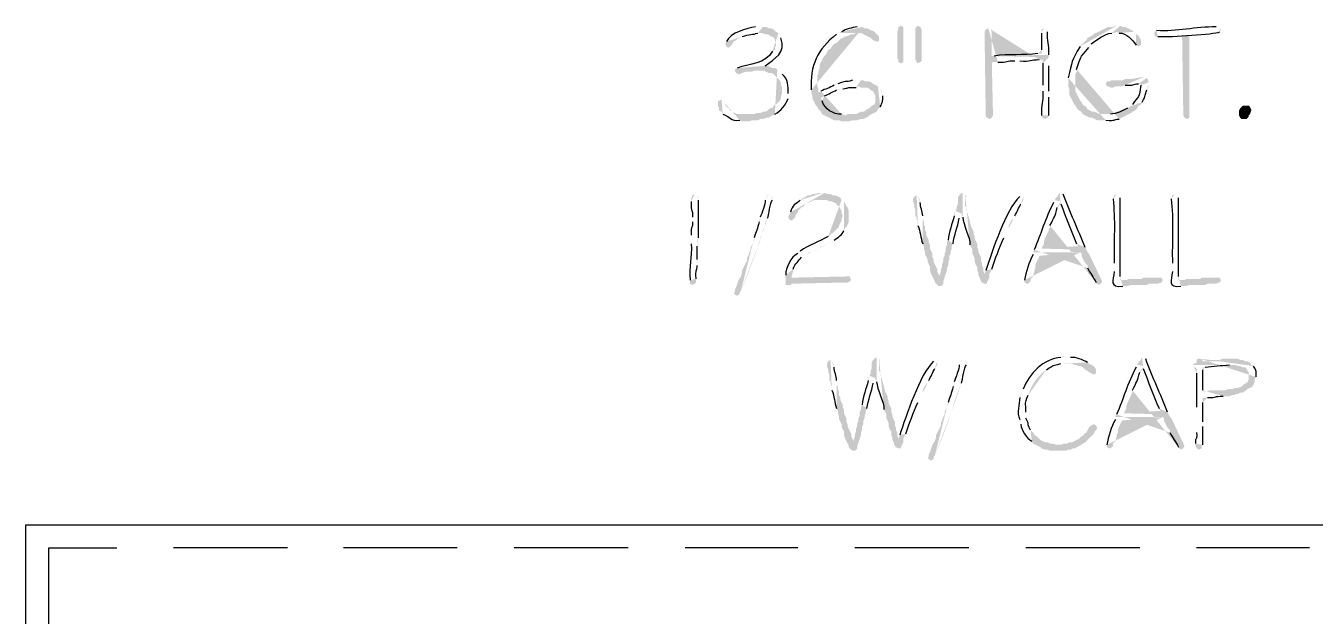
# Model space of a CAD drawing. Header units: inches. Extents: x -167 to 6071, y -6287 to -2731.
# Drawn here: x 883.4 to 940.2, y -5788.6 to -5762.6 of the extents above; entities that cross this region are included whole.
import ezdxf

# ---------------------------------------------------------------- set-up
doc = ezdxf.new("R2010")
doc.units = ezdxf.units.IN
doc.header["$LTSCALE"] = 96
doc.header["$MEASUREMENT"] = 0
doc.layers.add('PDF_Geometry', color=7, linetype='Continuous', true_color=0x4a4a4a)
doc.layers.add('PDF_Solid Fills', color=7, linetype='Continuous')

msp = doc.modelspace()

# ---------------------------------------------------------------- hatches: boundary and pattern name
at = {"layer": 'PDF_Solid Fills', "transparency": 33554559}
h = msp.add_hatch(color=256, dxfattribs=at)
h.paths.add_polyline_path([(915.69, -5762.655), (915.53, -5762.655)], flags=0)
h.paths.add_polyline_path([(914.25, -5763.295), (914.197, -5763.402), (914.25, -5763.509), (914.303, -5763.562), (914.357, -5763.562), (914.463, -5763.455), (914.517, -5763.402), (914.57, -5763.295), (914.677, -5763.242), (914.73, -5763.189), (914.837, -5763.135), (914.943, -5763.082)], flags=0)
h.paths.add_polyline_path([(915.637, -5762.922), (916.543, -5762.922), (916.437, -5762.869), (916.383, -5762.815), (916.33, -5762.762), (916.223, -5762.709), (916.117, -5762.709), (916.01, -5762.655), (915.85, -5762.655)], flags=0)
h = msp.add_hatch(color=256, dxfattribs=at)
h.paths.add_polyline_path([(920.063, -5762.655), (920.01, -5762.655)], flags=0)
h.paths.add_polyline_path([(919.317, -5762.869), (919.21, -5762.922), (920.17, -5762.922), (920.49, -5763.082), (920.597, -5763.135), (920.703, -5763.242), (920.757, -5763.242), (920.81, -5763.295), (920.97, -5763.295), (920.97, -5763.082), (920.917, -5763.029), (920.703, -5762.815), (920.65, -5762.815), (920.437, -5762.709), (920.33, -5762.709), (920.223, -5762.655)], flags=0)
for points in [[(921.93, -5762.602), (921.823, -5762.655), (921.823, -5762.709), (921.77, -5762.869), (921.77, -5764.042), (921.823, -5764.095), (921.823, -5764.202), (921.93, -5764.255), (922.037, -5764.202), (922.037, -5762.655)], [(922.677, -5762.602), (922.623, -5762.655), (922.57, -5762.709), (922.57, -5764.095), (922.623, -5764.202), (922.677, -5764.255), (922.783, -5764.202), (922.837, -5764.149), (922.837, -5762.762), (922.783, -5762.655)], [(934.623, -5763.029), (934.303, -5763.029), (934.357, -5766.549), (934.41, -5766.655), (934.517, -5766.709), (934.623, -5766.655), (934.623, -5766.549)], [(937.023, -5766.709), (936.917, -5766.709), (936.863, -5766.655), (936.81, -5766.549), (936.81, -5766.335), (936.863, -5766.229), (936.97, -5766.122), (937.237, -5766.122), (937.29, -5766.175), (937.343, -5766.282), (937.343, -5766.335), (937.29, -5766.495), (937.237, -5766.549), (937.237, -5766.602), (937.13, -5766.709)], [(919.583, -5773.642), (917.13, -5773.695), (916.863, -5773.695), (916.863, -5774.015), (917.077, -5774.015), (917.13, -5773.962), (919.53, -5773.909), (919.583, -5773.909), (919.69, -5773.855), (919.743, -5773.802), (919.69, -5773.695), (919.69, -5773.642)], [(933.237, -5773.695), (932.597, -5773.695), (932.543, -5773.749), (931.957, -5773.749), (931.85, -5773.802), (931.583, -5773.802), (933.45, -5773.802), (933.397, -5773.695), (933.343, -5773.695)], [(935.797, -5773.695), (935.157, -5773.695), (935.103, -5773.749), (934.517, -5773.749), (934.41, -5773.802), (934.143, -5773.802), (936.01, -5773.802), (935.957, -5773.695), (935.903, -5773.695)], [(930.197, -5777.482), (929.183, -5777.482), (929.45, -5777.482), (929.557, -5777.535), (929.663, -5777.535), (929.717, -5777.589), (929.823, -5777.589), (929.93, -5777.642), (930.037, -5777.749), (930.143, -5777.802), (930.197, -5777.855), (930.303, -5777.909), (930.41, -5777.962), (930.517, -5777.909), (930.517, -5777.749), (930.463, -5777.642), (930.41, -5777.589), (930.303, -5777.535)], [(936.437, -5777.269), (936.063, -5777.269), (935.957, -5777.322), (935.583, -5777.322), (935.477, -5777.375), (935.21, -5777.375), (937.183, -5777.375), (937.077, -5777.375), (936.97, -5777.322), (936.863, -5777.322), (936.757, -5777.269), (936.597, -5777.269)], [(930.41, -5780.149), (930.303, -5780.202), (930.197, -5780.309), (930.143, -5780.415), (930.09, -5780.522), (929.983, -5780.575), (929.983, -5780.629), (929.877, -5780.682), (929.77, -5780.789), (929.45, -5780.949), (929.343, -5780.949), (929.237, -5781.002), (929.13, -5781.002), (928.97, -5781.055), (927.85, -5781.055), (927.957, -5781.109), (928.063, -5781.162), (928.117, -5781.215), (928.277, -5781.269), (928.383, -5781.269), (928.49, -5781.322), (929.183, -5781.322), (929.29, -5781.269), (929.397, -5781.269), (929.503, -5781.215), (929.61, -5781.215), (929.663, -5781.162), (929.877, -5781.055), (929.93, -5781.002), (930.037, -5780.949), (930.25, -5780.735), (930.303, -5780.682), (930.41, -5780.575), (930.463, -5780.469), (930.517, -5780.415), (930.57, -5780.309), (930.517, -5780.202)]]:
    msp.add_hatch(color=256, dxfattribs=at).paths.add_polyline_path(points)
h = msp.add_hatch(color=256, dxfattribs=at)
h.paths.add_polyline_path([(925.77, -5762.709), (925.663, -5762.762), (925.61, -5762.869), (925.663, -5766.549), (925.717, -5766.655), (925.823, -5766.709), (925.93, -5766.655), (925.983, -5766.549), (925.93, -5764.202), (926.197, -5764.202)], flags=0)
h.paths.add_polyline_path([(926.943, -5764.149), (927.157, -5764.149)], flags=0)
h.paths.add_polyline_path([(928.01, -5764.095), (928.17, -5764.095), (928.437, -5763.989), (925.93, -5763.935), (925.93, -5762.869), (925.877, -5762.762)], flags=0)
h = msp.add_hatch(color=256, dxfattribs=at)
h.paths.add_polyline_path([(928.223, -5762.709), (928.117, -5762.762), (928.117, -5762.922)], flags=0)
h.paths.add_polyline_path([(928.117, -5763.669), (928.117, -5763.829), (927.957, -5763.829)], flags=0)
h.paths.add_polyline_path([(926.037, -5763.935), (925.93, -5763.935), (928.437, -5763.989), (928.437, -5763.882)], flags=0)
h.paths.add_polyline_path([(928.383, -5762.869), (928.33, -5762.762)], flags=0)
h = msp.add_hatch(color=256, dxfattribs=at)
h.paths.add_polyline_path([(931.423, -5762.602), (931.37, -5762.602), (931.263, -5762.655), (931.05, -5762.655), (930.623, -5762.869), (930.517, -5762.922), (930.463, -5762.922), (930.357, -5763.029), (930.25, -5763.082), (930.143, -5763.135), (930.09, -5763.242), (929.93, -5763.402), (929.823, -5763.509)], flags=0)
h.paths.add_polyline_path([(929.29, -5764.895), (929.29, -5765.269), (929.343, -5765.375), (929.343, -5765.642), (929.397, -5765.749), (929.45, -5765.855), (929.503, -5765.962), (929.557, -5766.069), (929.61, -5766.122), (929.663, -5766.229), (929.77, -5766.335), (929.877, -5766.389), (929.93, -5766.495), (930.25, -5766.655), (930.357, -5766.655), (930.57, -5766.762), (930.943, -5766.762)], flags=0)
h.paths.add_polyline_path([(931.53, -5766.709), (931.637, -5766.655), (931.743, -5766.602), (931.85, -5766.549), (931.957, -5766.495), (930.677, -5766.495), (930.463, -5766.389), (930.357, -5766.389), (930.143, -5766.282), (930.09, -5766.175), (929.983, -5766.122), (929.93, -5766.069), (929.877, -5765.962), (929.823, -5765.909), (929.77, -5765.802), (929.717, -5765.695), (929.663, -5765.589), (929.61, -5765.482), (929.61, -5764.735), (929.663, -5764.629), (929.663, -5764.522)], flags=0)
h.paths.add_polyline_path([(930.197, -5763.562), (930.25, -5763.509), (930.303, -5763.402)], flags=0)
h.paths.add_polyline_path([(931.21, -5762.922), (931.317, -5762.922), (931.423, -5762.869), (932.17, -5762.869), (932.117, -5762.815), (931.797, -5762.655), (931.69, -5762.655), (931.583, -5762.602)], flags=0)
h = msp.add_hatch(color=256, dxfattribs=at)
h.paths.add_polyline_path([(935.85, -5762.655), (935.797, -5762.655)], flags=0)
h.paths.add_polyline_path([(933.183, -5762.815), (933.077, -5762.869), (933.077, -5762.975), (933.13, -5763.082), (933.237, -5763.082)], flags=0)
h.paths.add_polyline_path([(935.957, -5762.869), (936.01, -5762.762), (935.957, -5762.709)], flags=0)
h = msp.add_hatch(color=256, dxfattribs=at)
h.paths.add_polyline_path([(916.543, -5762.922), (915.743, -5762.922), (915.797, -5762.922), (915.957, -5762.975), (916.063, -5762.975), (916.17, -5763.029), (916.223, -5763.082), (916.277, -5763.082), (916.383, -5763.189), (916.383, -5763.295), (916.437, -5763.402), (916.437, -5763.455), (916.383, -5763.562), (916.383, -5763.669), (916.277, -5763.722)], flags=0)
h.paths.add_polyline_path([(914.73, -5764.469), (914.623, -5764.522), (914.623, -5764.575), (914.677, -5764.682), (914.783, -5764.735), (914.837, -5764.735), (914.943, -5764.682), (915.103, -5764.629), (915.37, -5764.629), (915.477, -5764.575), (915.69, -5764.575), (916.49, -5764.522), (916.383, -5764.469), (916.277, -5764.469), (916.17, -5764.415), (916.063, -5764.362), (915.903, -5764.362), (915.957, -5764.362)], flags=0)
h.paths.add_polyline_path([(916.65, -5763.135), (916.597, -5763.029)], flags=0)
h = msp.add_hatch(color=256, dxfattribs=at)
h.paths.add_polyline_path([(919.21, -5762.922), (919.103, -5762.975)], flags=0)
h.paths.add_polyline_path([(917.983, -5765.429), (917.983, -5765.535), (918.303, -5765.535), (918.303, -5765.375), (918.25, -5765.269), (918.25, -5764.789), (918.303, -5764.682), (918.303, -5764.575), (918.357, -5764.469), (918.357, -5764.309), (918.41, -5764.202), (918.517, -5763.989), (918.623, -5763.882), (918.677, -5763.775), (918.73, -5763.669), (918.837, -5763.615), (918.89, -5763.509), (918.997, -5763.402), (919.103, -5763.349), (919.263, -5763.189), (919.37, -5763.135), (919.477, -5763.082), (919.637, -5763.029), (919.743, -5762.975), (919.85, -5762.975), (919.957, -5762.922), (920.063, -5762.922)], flags=0)
h = msp.add_hatch(color=256, dxfattribs=at)
h.paths.add_polyline_path([(932.17, -5762.869), (931.423, -5762.869), (931.53, -5762.922)], flags=0)
h.paths.add_polyline_path([(932.277, -5763.455), (932.383, -5763.509), (932.49, -5763.455), (932.49, -5763.242), (932.437, -5763.135), (932.383, -5763.029), (932.277, -5762.975)], flags=0)
h = msp.add_hatch(color=256, dxfattribs=at)
h.paths.add_polyline_path([(928.437, -5763.989), (928.17, -5764.095), (928.17, -5764.255)], flags=0)
h.paths.add_polyline_path([(928.17, -5765.215), (928.17, -5765.482)], flags=0)
h.paths.add_polyline_path([(928.117, -5766.549), (928.17, -5766.655), (928.277, -5766.709), (928.383, -5766.655), (928.437, -5766.549)], flags=0)
h.paths.add_polyline_path([(928.437, -5765.749), (928.437, -5765.482)], flags=0)
h.paths.add_polyline_path([(928.437, -5764.362), (928.437, -5764.095)], flags=0)
h = msp.add_hatch(color=256, dxfattribs=at)
h.paths.add_polyline_path([(916.49, -5764.522), (915.69, -5764.575), (915.903, -5764.575), (916.01, -5764.629), (916.117, -5764.682), (916.223, -5764.682), (916.33, -5764.735), (916.437, -5764.842), (916.49, -5764.895), (916.597, -5765.002), (916.65, -5765.109), (916.65, -5765.215), (916.703, -5765.322), (916.703, -5765.589), (916.65, -5765.695), (916.65, -5765.802), (916.597, -5765.909), (916.543, -5765.962), (916.437, -5766.069), (916.33, -5766.122), (916.277, -5766.229), (916.223, -5766.229), (916.117, -5766.282), (916.063, -5766.335), (915.957, -5766.389), (915.85, -5766.389), (915.743, -5766.442), (915.583, -5766.442), (915.477, -5766.495), (915.103, -5766.495), (916.277, -5766.549), (916.383, -5766.495)], flags=0)
h.paths.add_polyline_path([(916.97, -5765.802), (916.97, -5765.589)], flags=0)
h.paths.add_polyline_path([(916.703, -5764.735), (916.65, -5764.682), (916.597, -5764.629)], flags=0)
h = msp.add_hatch(color=256, dxfattribs=at)
h.paths.add_polyline_path([(920.01, -5765.002), (919.797, -5765.002)], flags=0)
h.paths.add_polyline_path([(919.157, -5765.162), (919.103, -5765.162), (918.997, -5765.215)], flags=0)
h.paths.add_polyline_path([(918.41, -5765.482), (918.303, -5765.535), (917.983, -5765.535), (918.037, -5765.695), (918.037, -5765.802), (918.09, -5765.909), (918.143, -5766.015), (918.197, -5766.122), (918.25, -5766.175), (918.303, -5766.282), (918.41, -5766.389), (918.463, -5766.495), (918.57, -5766.549), (919.477, -5766.549), (919.317, -5766.495)], flags=0)
h.paths.add_polyline_path([(918.463, -5765.909), (918.41, -5765.802), (918.463, -5765.749), (918.57, -5765.695)], flags=0)
h.paths.add_polyline_path([(919.103, -5765.429), (919.21, -5765.429), (919.37, -5765.375)], flags=0)
h.paths.add_polyline_path([(919.957, -5765.322), (920.063, -5765.269), (920.917, -5765.269), (920.703, -5765.162), (920.65, -5765.109), (920.543, -5765.055), (920.383, -5765.055), (920.277, -5765.002), (920.17, -5765.002)], flags=0)
h = msp.add_hatch(color=256, dxfattribs=at)
h.paths.add_polyline_path([(932.65, -5764.842), (932.063, -5764.949), (931.797, -5764.949), (931.69, -5765.002), (931.21, -5765.002), (931.103, -5765.055), (930.997, -5765.055), (930.943, -5765.162), (930.997, -5765.269), (931.05, -5765.269), (931.157, -5765.322), (931.263, -5765.322), (931.37, -5765.269), (931.69, -5765.269), (931.797, -5765.215)], flags=0)
h.paths.add_polyline_path([(932.383, -5765.162), (932.49, -5765.162), (932.81, -5765.109), (932.81, -5765.002), (932.757, -5764.895)], flags=0)
h = msp.add_hatch(color=256, dxfattribs=at)
h.paths.add_polyline_path([(920.917, -5765.269), (920.063, -5765.269), (920.17, -5765.322), (920.437, -5765.322), (920.543, -5765.375), (920.597, -5765.429), (920.703, -5765.482), (920.757, -5765.589), (920.81, -5765.695), (920.81, -5765.962), (920.757, -5766.069), (920.65, -5766.122), (920.543, -5766.229), (920.437, -5766.282), (920.383, -5766.335), (920.277, -5766.389), (920.17, -5766.389), (919.957, -5766.495), (919.583, -5766.495), (919.477, -5766.549), (918.57, -5766.549), (918.997, -5766.762), (919.21, -5766.762), (919.317, -5766.815), (919.637, -5766.815), (919.797, -5766.762), (920.01, -5766.762), (920.17, -5766.709), (920.277, -5766.709), (920.49, -5766.602), (920.543, -5766.549), (920.863, -5766.389), (920.917, -5766.282), (921.023, -5766.175)], flags=0)
h.paths.add_polyline_path([(921.13, -5765.695), (921.077, -5765.589), (921.077, -5765.482), (921.023, -5765.375)], flags=0)
h = msp.add_hatch(color=256, dxfattribs=at)
h.paths.add_polyline_path([(932.81, -5765.109), (932.49, -5765.162), (932.49, -5765.215)], flags=0)
h.paths.add_polyline_path([(932.117, -5766.069), (932.01, -5766.122), (932.01, -5766.175), (931.903, -5766.229)], flags=0)
h.paths.add_polyline_path([(931.157, -5766.495), (930.997, -5766.495), (931.957, -5766.495), (932.063, -5766.442), (932.117, -5766.389), (932.223, -5766.335), (932.33, -5766.229), (932.383, -5766.122), (932.49, -5766.069), (932.543, -5765.962)], flags=0)
h.paths.add_polyline_path([(932.757, -5765.429), (932.81, -5765.322), (932.81, -5765.215)], flags=0)
h = msp.add_hatch(color=256, dxfattribs=at)
h.paths.add_polyline_path([(914.037, -5765.855), (913.93, -5765.909), (913.877, -5765.909), (913.877, -5766.122), (913.93, -5766.229), (913.93, -5766.335), (914.037, -5766.389), (914.09, -5766.495)], flags=0)
h.paths.add_polyline_path([(914.837, -5766.762), (914.943, -5766.815), (915.263, -5766.815), (915.37, -5766.762), (915.637, -5766.762), (915.743, -5766.709), (915.85, -5766.709), (916.01, -5766.655), (916.117, -5766.655), (916.17, -5766.602), (916.277, -5766.549), (915.103, -5766.495), (914.73, -5766.495), (914.623, -5766.442), (914.517, -5766.389), (914.41, -5766.335), (914.357, -5766.229), (914.25, -5766.175), (914.197, -5766.069), (914.197, -5766.015), (914.09, -5765.909)], flags=0)
h = msp.add_hatch(color=256, dxfattribs=at)
h.paths.add_polyline_path([(912.863, -5770.015), (912.757, -5770.069), (912.703, -5770.229), (912.703, -5770.335)], flags=0)
h.paths.add_polyline_path([(912.757, -5771.029), (912.757, -5771.242)], flags=0)
h.paths.add_polyline_path([(912.703, -5771.829), (912.703, -5772.202)], flags=0)
h.paths.add_polyline_path([(912.65, -5773.802), (912.65, -5773.962), (912.757, -5774.015), (912.863, -5773.962), (912.917, -5773.909), (912.917, -5773.749)], flags=0)
h.paths.add_polyline_path([(912.97, -5773.162), (912.97, -5772.895)], flags=0)
h.paths.add_polyline_path([(912.97, -5772.309), (912.97, -5772.042), (913.023, -5771.935)], flags=0)
h.paths.add_polyline_path([(913.023, -5770.282), (913.023, -5770.175), (912.97, -5770.069)], flags=0)
h = msp.add_hatch(color=256, dxfattribs=at)
h.paths.add_polyline_path([(916.117, -5770.015), (916.063, -5770.069), (916.01, -5770.175), (915.957, -5770.282)], flags=0)
h.paths.add_polyline_path([(915.743, -5771.029), (915.743, -5771.135), (915.69, -5771.242)], flags=0)
h.paths.add_polyline_path([(915.477, -5771.935), (915.477, -5772.042), (915.423, -5772.149), (915.37, -5772.255), (915.317, -5772.362), (915.317, -5772.469), (915.263, -5772.575), (915.21, -5772.735), (915.157, -5772.842), (915.157, -5772.949), (915.103, -5773.055), (915.05, -5773.162), (914.997, -5773.269), (914.943, -5773.375), (914.943, -5773.482), (914.89, -5773.642), (914.783, -5773.802), (914.73, -5773.962), (914.677, -5774.122), (914.623, -5774.229), (914.623, -5774.335), (914.57, -5774.335), (914.623, -5774.442), (914.73, -5774.495), (914.783, -5774.442), (914.837, -5774.442), (914.837, -5774.335), (914.89, -5774.282)], flags=0)
h.paths.add_polyline_path([(914.89, -5774.282, 0.021662), (915.637, -5772.309)], flags=0)
h.paths.add_polyline_path([(915.637, -5772.309), (915.69, -5772.202), (915.743, -5772.042), (915.743, -5771.935), (915.85, -5771.722), (915.85, -5771.615), (915.957, -5771.402), (915.957, -5771.295), (916.01, -5771.189), (916.063, -5771.082)], flags=0)
h.paths.add_polyline_path([(916.277, -5770.282), (916.277, -5770.175), (916.223, -5770.069)], flags=0)
h = msp.add_hatch(color=256, dxfattribs=at)
h.paths.add_polyline_path([(918.463, -5769.962), (918.303, -5769.962), (918.143, -5770.015), (918.037, -5770.015), (917.93, -5770.069), (917.823, -5770.069), (917.77, -5770.122), (917.557, -5770.229), (917.503, -5770.282)], flags=0)
h.paths.add_polyline_path([(917.077, -5770.815), (916.97, -5771.029), (917.023, -5771.135), (917.13, -5771.189), (917.183, -5771.135), (917.29, -5771.029), (917.29, -5770.975), (917.343, -5770.869), (917.397, -5770.815), (917.397, -5770.762), (917.45, -5770.709), (917.557, -5770.602), (917.663, -5770.549), (917.717, -5770.442), (917.823, -5770.389), (917.877, -5770.389), (918.09, -5770.282), (919.317, -5770.282), (919.263, -5770.175), (919.05, -5770.069), (918.943, -5770.069), (918.837, -5770.015), (918.73, -5770.015), (918.57, -5769.962)], flags=0)
h = msp.add_hatch(color=256, dxfattribs=at)
h.paths.add_polyline_path([(922.623, -5770.069), (922.517, -5770.122), (922.463, -5770.229), (922.463, -5770.335), (922.517, -5770.495), (922.517, -5770.602), (922.57, -5770.709), (922.57, -5770.975), (922.623, -5771.029), (922.623, -5771.135), (922.677, -5771.242), (922.677, -5771.402)], flags=0)
h.paths.add_polyline_path([(922.89, -5772.202), (922.943, -5772.309), (922.943, -5772.415), (922.997, -5772.575), (922.997, -5772.682), (923.05, -5772.789), (923.103, -5772.895), (923.103, -5773.002), (923.157, -5773.109), (923.21, -5773.215), (923.21, -5773.375), (923.263, -5773.535), (923.317, -5773.642), (923.37, -5773.749), (923.423, -5773.855), (923.423, -5773.909), (923.477, -5773.962), (923.583, -5774.069), (923.69, -5774.069), (923.743, -5774.015), (923.797, -5773.962), (923.797, -5773.855), (923.85, -5773.695), (923.637, -5773.695), (923.637, -5773.642), (923.583, -5773.535), (923.53, -5773.429), (923.53, -5773.322), (923.477, -5773.215), (923.423, -5773.109), (923.37, -5773.002), (923.37, -5772.895), (923.317, -5772.789), (923.317, -5772.629), (923.263, -5772.522), (923.21, -5772.415), (923.21, -5772.255), (923.157, -5772.149), (923.157, -5772.042), (923.103, -5771.935), (923.05, -5771.829), (923.05, -5771.722), (922.997, -5771.615), (922.997, -5771.455), (922.943, -5771.349), (922.943, -5771.242), (922.89, -5771.135), (922.89, -5770.975)], flags=0)
h.paths.add_polyline_path([(922.783, -5770.389), (922.783, -5770.335), (922.73, -5770.175), (922.677, -5770.122)], flags=0)
h = msp.add_hatch(color=256, dxfattribs=at)
h.paths.add_polyline_path([(924.65, -5769.962), (924.597, -5769.962), (924.49, -5770.069), (924.437, -5770.175), (924.437, -5770.442), (924.383, -5770.549), (924.383, -5770.655), (924.33, -5770.762), (924.597, -5770.869), (924.597, -5770.922), (924.65, -5771.029)], flags=0)
h.paths.add_polyline_path([(924.97, -5772.255), (925.023, -5772.362), (925.077, -5772.469), (925.077, -5772.629), (925.13, -5772.735), (925.183, -5772.895), (925.183, -5773.002), (925.237, -5773.162), (925.29, -5773.215), (925.29, -5773.375), (925.343, -5773.482), (925.343, -5773.589), (925.397, -5773.695), (925.45, -5773.855), (925.503, -5773.909), (925.61, -5773.962), (925.717, -5773.962), (925.717, -5773.909), (925.77, -5773.802), (925.823, -5773.695), (925.823, -5773.535), (925.61, -5773.535), (925.557, -5773.375), (925.557, -5773.269), (925.503, -5773.162), (925.503, -5773.055), (925.45, -5772.949), (925.45, -5772.789), (925.397, -5772.682), (925.343, -5772.575), (925.343, -5772.469), (925.29, -5772.362), (925.29, -5772.202), (925.183, -5771.989), (925.183, -5771.882), (925.13, -5771.775), (925.13, -5771.669), (925.077, -5771.562), (925.023, -5771.455), (924.97, -5771.242), (924.917, -5771.029), (924.863, -5770.869), (924.81, -5770.762), (924.81, -5770.602), (924.757, -5770.549), (924.757, -5770.229), (924.81, -5770.122), (924.757, -5770.015)], flags=0)
h = msp.add_hatch(color=256, dxfattribs=at)
h.paths.add_polyline_path([(927.21, -5770.122), (927.157, -5770.122)], flags=0)
h.paths.add_polyline_path([(925.663, -5773.375), (925.61, -5773.535), (925.823, -5773.535), (925.877, -5773.429), (925.93, -5773.322)], flags=0)
h.paths.add_polyline_path([(926.463, -5771.935), (926.517, -5771.829), (926.623, -5771.615), (926.677, -5771.509), (926.677, -5771.402), (926.73, -5771.295), (926.783, -5771.189), (926.89, -5771.082), (926.943, -5770.975)], flags=0)
h.paths.add_polyline_path([(927.21, -5770.442), (927.317, -5770.282), (927.317, -5770.122)], flags=0)
h = msp.add_hatch(color=256, dxfattribs=at)
h.paths.add_polyline_path([(928.917, -5769.962), (928.863, -5770.015), (928.863, -5770.069), (928.81, -5770.122), (928.757, -5770.175), (928.703, -5770.282), (928.97, -5770.335), (928.97, -5770.442)], flags=0)
h.paths.add_polyline_path([(929.663, -5772.202), (929.717, -5772.309), (928.117, -5772.415), (930.09, -5772.469), (930.037, -5772.362)], flags=0)
h.paths.add_polyline_path([(929.077, -5770.015), (929.023, -5769.962)], flags=0)
h = msp.add_hatch(color=256, dxfattribs=at)
h.paths.add_polyline_path([(931.423, -5770.015), (931.317, -5770.069), (931.263, -5770.229)], flags=0)
h.paths.add_polyline_path([(931.317, -5773.055), (931.317, -5773.429)], flags=0)
h.paths.add_polyline_path([(931.69, -5774.069), (931.903, -5774.069), (932.063, -5774.015), (932.757, -5774.015), (932.863, -5773.962), (933.237, -5773.962), (933.343, -5773.909), (933.397, -5773.909), (933.45, -5773.802), (931.583, -5773.802), (931.583, -5773.642)], flags=0)
h.paths.add_polyline_path([(931.583, -5770.175), (931.53, -5770.069)], flags=0)
h = msp.add_hatch(color=256, dxfattribs=at)
h.paths.add_polyline_path([(933.983, -5770.015), (933.877, -5770.069), (933.823, -5770.229)], flags=0)
h.paths.add_polyline_path([(933.877, -5773.055), (933.877, -5773.429)], flags=0)
h.paths.add_polyline_path([(934.25, -5774.069), (934.463, -5774.069), (934.623, -5774.015), (935.317, -5774.015), (935.423, -5773.962), (935.797, -5773.962), (935.903, -5773.909), (935.957, -5773.909), (936.01, -5773.802), (934.143, -5773.802), (934.143, -5773.642)], flags=0)
h.paths.add_polyline_path([(934.143, -5770.175), (934.09, -5770.069)], flags=0)
h = msp.add_hatch(color=256, dxfattribs=at)
h.paths.add_polyline_path([(919.317, -5770.282), (918.463, -5770.282), (918.677, -5770.282), (918.783, -5770.335), (918.89, -5770.335), (919.103, -5770.442), (919.103, -5770.495), (919.21, -5770.549), (919.263, -5770.655), (919.317, -5770.762), (919.317, -5770.869), (919.37, -5770.975), (919.317, -5771.082), (919.317, -5771.189), (919.263, -5771.295), (919.21, -5771.402), (919.21, -5771.455), (919.103, -5771.562), (919.05, -5771.615), (918.943, -5771.722), (918.837, -5771.775), (918.837, -5771.829), (918.73, -5771.882)], flags=0)
h.paths.add_polyline_path([(917.503, -5772.522), (917.45, -5772.522), (917.397, -5772.629)], flags=0)
h.paths.add_polyline_path([(916.863, -5773.589), (916.863, -5773.695), (917.13, -5773.695), (917.13, -5773.589), (917.183, -5773.429), (917.183, -5773.322)], flags=0)
h.paths.add_polyline_path([(917.557, -5772.789), (917.77, -5772.682), (917.877, -5772.575), (917.983, -5772.575), (918.09, -5772.522), (918.197, -5772.469), (918.25, -5772.415), (918.41, -5772.362), (918.517, -5772.309), (918.677, -5772.202), (918.997, -5772.042)], flags=0)
h.paths.add_polyline_path([(919.423, -5771.615), (919.477, -5771.509), (919.53, -5771.455), (919.583, -5771.349), (919.637, -5771.242), (919.637, -5770.762), (919.583, -5770.602), (919.53, -5770.549), (919.477, -5770.442), (919.423, -5770.335)], flags=0)
h = msp.add_hatch(color=256, dxfattribs=at)
h.paths.add_polyline_path([(928.703, -5770.282), (928.65, -5770.389)], flags=0)
h.paths.add_polyline_path([(927.797, -5772.469), (927.743, -5772.575), (929.823, -5772.575), (929.877, -5772.629), (929.877, -5772.735), (929.93, -5772.842), (929.983, -5772.949), (930.037, -5773.055), (930.143, -5773.162), (930.143, -5773.269)], flags=0)
h.paths.add_polyline_path([(930.517, -5773.909), (930.57, -5773.962), (930.623, -5774.015), (930.73, -5773.962), (930.783, -5773.855), (930.303, -5772.842), (930.25, -5772.735), (930.197, -5772.629), (930.143, -5772.575), (930.09, -5772.469), (928.117, -5772.415), (928.17, -5772.309), (928.223, -5772.202), (928.223, -5772.095), (928.277, -5771.935), (928.33, -5771.829), (928.383, -5771.722), (928.437, -5771.615), (928.437, -5771.562), (928.49, -5771.509), (928.49, -5771.402)], flags=0)
h.paths.add_polyline_path([(928.81, -5770.602), (928.917, -5770.495), (928.97, -5770.335)], flags=0)
h = msp.add_hatch(color=256, dxfattribs=at)
h.paths.add_polyline_path([(924.33, -5770.762), (924.277, -5770.869), (924.277, -5770.975)], flags=0)
h.paths.add_polyline_path([(924.01, -5772.042), (923.957, -5772.149), (923.957, -5772.255), (923.903, -5772.362), (923.903, -5772.522), (923.85, -5772.629), (923.85, -5772.735), (923.797, -5772.842), (923.797, -5772.949), (923.743, -5773.109), (923.743, -5773.215), (923.69, -5773.322), (923.69, -5773.429), (923.637, -5773.589), (923.637, -5773.695), (923.85, -5773.695), (923.957, -5773.375), (923.957, -5773.269), (924.01, -5773.162), (924.01, -5773.002), (924.063, -5772.895), (924.063, -5772.735), (924.117, -5772.629), (924.117, -5772.522), (924.17, -5772.415), (924.17, -5772.309), (924.223, -5772.202)], flags=0)
h.paths.add_polyline_path([(924.49, -5771.082), (924.543, -5770.975), (924.597, -5770.869)], flags=0)
h = msp.add_hatch(color=256, dxfattribs=at)
h.paths.add_polyline_path([(927.743, -5772.575), (927.743, -5772.682)], flags=0)
h.paths.add_polyline_path([(927.37, -5773.802), (927.37, -5773.909), (927.477, -5773.962), (927.53, -5773.962), (927.583, -5773.909), (927.637, -5773.855), (927.637, -5773.749), (927.743, -5773.642), (927.797, -5773.429), (927.797, -5773.375), (927.85, -5773.269), (927.85, -5773.109), (927.957, -5772.895), (928.01, -5772.789), (928.01, -5772.735), (929.823, -5772.575)], flags=0)
h = msp.add_hatch(color=256, dxfattribs=at)
h.paths.add_polyline_path([(918.837, -5777.322), (918.73, -5777.375), (918.677, -5777.482), (918.677, -5777.589), (918.73, -5777.749), (918.73, -5777.855), (918.783, -5777.962), (918.783, -5778.229), (918.837, -5778.282), (918.837, -5778.389), (918.89, -5778.495), (918.89, -5778.655)], flags=0)
h.paths.add_polyline_path([(919.103, -5779.455), (919.157, -5779.562), (919.157, -5779.669), (919.21, -5779.829), (919.21, -5779.935), (919.263, -5780.042), (919.317, -5780.149), (919.317, -5780.255), (919.37, -5780.362), (919.423, -5780.469), (919.423, -5780.629), (919.477, -5780.789), (919.53, -5780.895), (919.583, -5781.002), (919.637, -5781.109), (919.637, -5781.162), (919.69, -5781.215), (919.797, -5781.322), (919.903, -5781.322), (919.957, -5781.269), (920.01, -5781.215), (920.01, -5781.109), (920.063, -5780.949), (919.85, -5780.949), (919.85, -5780.895), (919.743, -5780.682), (919.743, -5780.575), (919.69, -5780.469), (919.637, -5780.362), (919.583, -5780.255), (919.583, -5780.149), (919.53, -5780.042), (919.53, -5779.882), (919.477, -5779.775), (919.423, -5779.669), (919.423, -5779.509), (919.37, -5779.402), (919.37, -5779.295), (919.317, -5779.189), (919.263, -5779.082), (919.263, -5778.975), (919.21, -5778.869), (919.21, -5778.709), (919.157, -5778.602), (919.157, -5778.495), (919.103, -5778.389), (919.103, -5778.229)], flags=0)
h.paths.add_polyline_path([(918.997, -5777.642), (918.997, -5777.589), (918.943, -5777.429), (918.89, -5777.375)], flags=0)
h = msp.add_hatch(color=256, dxfattribs=at)
h.paths.add_polyline_path([(920.863, -5777.215), (920.81, -5777.215), (920.703, -5777.322), (920.65, -5777.429), (920.65, -5777.695), (920.597, -5777.802), (920.597, -5777.909), (920.543, -5778.015), (920.81, -5778.122), (920.81, -5778.175), (920.863, -5778.282)], flags=0)
h.paths.add_polyline_path([(921.183, -5779.509), (921.29, -5779.722), (921.29, -5779.882), (921.343, -5779.989), (921.397, -5780.149), (921.397, -5780.255), (921.45, -5780.415), (921.503, -5780.469), (921.503, -5780.629), (921.557, -5780.735), (921.557, -5780.842), (921.61, -5780.949), (921.663, -5781.109), (921.717, -5781.162), (921.823, -5781.215), (921.93, -5781.215), (921.93, -5781.162), (921.983, -5781.055), (922.037, -5780.949), (922.037, -5780.789), (921.823, -5780.789), (921.77, -5780.629), (921.77, -5780.522), (921.717, -5780.415), (921.717, -5780.309), (921.663, -5780.202), (921.663, -5780.042), (921.61, -5779.935), (921.557, -5779.829), (921.557, -5779.722), (921.503, -5779.615), (921.503, -5779.455), (921.45, -5779.349), (921.397, -5779.242), (921.397, -5779.135), (921.343, -5779.029), (921.343, -5778.922), (921.29, -5778.815), (921.237, -5778.709), (921.183, -5778.495), (921.13, -5778.282), (921.077, -5778.122), (921.023, -5778.015), (921.023, -5777.855), (920.97, -5777.802), (920.97, -5777.482), (921.023, -5777.375), (920.97, -5777.269)], flags=0)
h = msp.add_hatch(color=256, dxfattribs=at)
h.paths.add_polyline_path([(923.423, -5777.375), (923.37, -5777.375)], flags=0)
h.paths.add_polyline_path([(921.877, -5780.629), (921.823, -5780.789), (922.037, -5780.789), (922.09, -5780.682), (922.143, -5780.575)], flags=0)
h.paths.add_polyline_path([(922.677, -5779.189), (922.73, -5779.082), (922.783, -5778.975), (922.837, -5778.869), (922.89, -5778.762), (922.89, -5778.655), (922.943, -5778.549), (922.997, -5778.442), (923.103, -5778.335), (923.157, -5778.229)], flags=0)
h.paths.add_polyline_path([(923.423, -5777.695), (923.53, -5777.535), (923.53, -5777.375)], flags=0)
h = msp.add_hatch(color=256, dxfattribs=at)
h.paths.add_polyline_path([(924.65, -5777.269), (924.597, -5777.322), (924.543, -5777.429), (924.49, -5777.535)], flags=0)
h.paths.add_polyline_path([(924.277, -5778.282), (924.277, -5778.389), (924.223, -5778.495)], flags=0)
h.paths.add_polyline_path([(924.01, -5779.189), (924.01, -5779.295), (923.957, -5779.402), (923.85, -5779.615), (923.85, -5779.722), (923.797, -5779.829), (923.743, -5779.989), (923.69, -5780.095), (923.69, -5780.202), (923.637, -5780.309), (923.583, -5780.415), (923.53, -5780.522), (923.477, -5780.629), (923.477, -5780.735), (923.423, -5780.895), (923.317, -5781.055), (923.263, -5781.215), (923.21, -5781.375), (923.157, -5781.482), (923.157, -5781.589), (923.103, -5781.589), (923.157, -5781.695), (923.263, -5781.749), (923.317, -5781.695), (923.37, -5781.695), (923.37, -5781.589), (923.423, -5781.535)], flags=0)
h.paths.add_polyline_path([(923.423, -5781.535, 0.021662), (924.17, -5779.562)], flags=0)
h.paths.add_polyline_path([(924.597, -5778.335, 0.041027), (924.17, -5779.562)], flags=0)
h.paths.add_polyline_path([(924.81, -5777.535), (924.81, -5777.429), (924.757, -5777.322)], flags=0)
h = msp.add_hatch(color=256, dxfattribs=at)
h.paths.add_polyline_path([(929.183, -5777.162), (929.077, -5777.162), (928.97, -5777.215)], flags=0)
h.paths.add_polyline_path([(927.317, -5778.602), (927.263, -5778.709), (927.21, -5778.815), (927.157, -5778.975)], flags=0)
h.paths.add_polyline_path([(927.157, -5779.935), (927.157, -5780.042), (927.21, -5780.149)], flags=0)
h.paths.add_polyline_path([(927.69, -5780.895), (927.743, -5781.002), (927.85, -5781.055), (928.863, -5781.055), (928.757, -5781.055), (928.597, -5781.002), (928.49, -5781.002), (928.383, -5780.949), (928.277, -5780.949), (928.063, -5780.842), (928.01, -5780.789), (927.903, -5780.682), (927.797, -5780.629), (927.797, -5780.575), (927.637, -5780.415)], flags=0)
h.paths.add_polyline_path([(927.423, -5779.882), (927.423, -5779.615)], flags=0)
h.paths.add_polyline_path([(928.33, -5777.749, 0.162278), (927.53, -5778.869)], flags=0)
h.paths.add_polyline_path([(928.97, -5777.482), (930.197, -5777.482), (930.143, -5777.429)], flags=0)
h.paths.add_polyline_path([(929.397, -5777.215), (929.29, -5777.162)], flags=0)
h = msp.add_hatch(color=256, dxfattribs=at)
h.paths.add_polyline_path([(932.543, -5777.215), (932.49, -5777.269), (932.49, -5777.322), (932.437, -5777.375), (932.383, -5777.429), (932.33, -5777.535), (932.597, -5777.589), (932.597, -5777.695)], flags=0)
h.paths.add_polyline_path([(933.29, -5779.455), (933.343, -5779.562), (931.743, -5779.669), (933.717, -5779.722), (933.663, -5779.615)], flags=0)
h.paths.add_polyline_path([(932.703, -5777.269), (932.65, -5777.215)], flags=0)
h = msp.add_hatch(color=256, dxfattribs=at)
h.paths.add_polyline_path([(935.103, -5777.269), (934.997, -5777.269), (934.943, -5777.322), (934.943, -5777.429), (934.837, -5777.482), (934.783, -5777.535), (936.65, -5777.535), (936.757, -5777.589), (936.863, -5777.589), (936.97, -5777.642), (937.077, -5777.642), (937.13, -5777.695), (937.183, -5777.802), (937.237, -5777.855), (937.237, -5778.175), (937.183, -5778.282), (937.13, -5778.335), (937.023, -5778.389), (936.917, -5778.495), (936.757, -5778.549), (936.597, -5778.549), (936.543, -5778.602), (936.33, -5778.602), (936.223, -5778.655), (935.53, -5778.655), (935.37, -5778.709), (935.21, -5778.709), (937.077, -5778.709), (937.183, -5778.602), (937.29, -5778.549), (937.397, -5778.495), (937.45, -5778.389), (937.503, -5778.282), (937.503, -5778.175), (937.557, -5778.069)], flags=0)
h.paths.add_polyline_path([(937.45, -5777.589), (937.343, -5777.535), (937.29, -5777.429), (937.237, -5777.429), (937.183, -5777.375), (935.21, -5777.375), (935.157, -5777.269)], flags=0)
h = msp.add_hatch(color=256, dxfattribs=at)
h.paths.add_polyline_path([(920.543, -5778.015), (920.49, -5778.122), (920.49, -5778.229)], flags=0)
h.paths.add_polyline_path([(920.223, -5779.295), (920.17, -5779.402), (920.17, -5779.509), (920.117, -5779.615), (920.117, -5779.775), (920.063, -5779.882), (920.063, -5779.989), (920.01, -5780.095), (920.01, -5780.202), (919.957, -5780.362), (919.957, -5780.469), (919.903, -5780.575), (919.903, -5780.682), (919.85, -5780.842), (919.85, -5780.949), (920.063, -5780.949), (920.117, -5780.789), (920.17, -5780.629), (920.17, -5780.522), (920.223, -5780.415), (920.223, -5780.255), (920.277, -5780.149), (920.277, -5779.989), (920.33, -5779.882), (920.33, -5779.775), (920.383, -5779.669), (920.383, -5779.562), (920.437, -5779.455)], flags=0)
h.paths.add_polyline_path([(920.703, -5778.335), (920.757, -5778.229), (920.81, -5778.122)], flags=0)
h = msp.add_hatch(color=256, dxfattribs=at)
h.paths.add_polyline_path([(932.33, -5777.535), (932.277, -5777.642)], flags=0)
h.paths.add_polyline_path([(931.423, -5779.722), (931.37, -5779.829), (933.45, -5779.829), (933.503, -5779.882), (933.503, -5779.989), (933.557, -5780.095), (933.61, -5780.202), (933.663, -5780.309), (933.77, -5780.415), (933.77, -5780.522)], flags=0)
h.paths.add_polyline_path([(934.143, -5781.162), (934.197, -5781.215), (934.25, -5781.269), (934.357, -5781.215), (934.41, -5781.109), (933.93, -5780.095), (933.877, -5779.989), (933.823, -5779.882), (933.77, -5779.829), (933.717, -5779.722), (931.743, -5779.669), (931.85, -5779.455), (931.85, -5779.349), (931.903, -5779.189), (931.957, -5779.082), (932.01, -5778.975), (932.063, -5778.869), (932.063, -5778.815), (932.117, -5778.762), (932.117, -5778.655)], flags=0)
h.paths.add_polyline_path([(932.437, -5777.855), (932.543, -5777.749), (932.597, -5777.589)], flags=0)
h = msp.add_hatch(color=256, dxfattribs=at)
h.paths.add_polyline_path([(934.783, -5777.535), (934.837, -5777.642), (934.943, -5777.695), (934.943, -5777.909)], flags=0)
h.paths.add_polyline_path([(934.943, -5779.402), (934.943, -5780.522)], flags=0)
h.paths.add_polyline_path([(934.89, -5781.002), (934.89, -5781.109), (934.943, -5781.215), (935.05, -5781.269), (935.157, -5781.215), (935.157, -5781.109), (935.21, -5781.055)], flags=0)
h.paths.add_polyline_path([(935.21, -5780.255), (935.21, -5780.042)], flags=0)
h.paths.add_polyline_path([(935.21, -5779.189), (935.21, -5778.975), (935.423, -5778.975)], flags=0)
h.paths.add_polyline_path([(936.117, -5778.922), (936.383, -5778.922), (936.49, -5778.869), (936.597, -5778.869), (936.703, -5778.815), (936.757, -5778.815), (936.863, -5778.762), (936.97, -5778.762), (937.023, -5778.709), (937.077, -5778.709), (935.21, -5778.709), (935.21, -5778.655)], flags=0)
h.paths.add_polyline_path([(935.21, -5777.749), (935.21, -5777.642), (935.317, -5777.642)], flags=0)
h.paths.add_polyline_path([(936.383, -5777.535), (936.49, -5777.535)], flags=0)
h = msp.add_hatch(color=256, dxfattribs=at)
h.paths.add_polyline_path([(931.37, -5779.829), (931.37, -5779.935)], flags=0)
h.paths.add_polyline_path([(930.997, -5781.055), (930.997, -5781.162), (931.103, -5781.215), (931.157, -5781.215), (931.21, -5781.162), (931.263, -5781.109), (931.263, -5781.002), (931.37, -5780.895), (931.423, -5780.682), (931.423, -5780.629), (931.477, -5780.522), (931.477, -5780.362), (931.53, -5780.255), (931.583, -5780.149), (931.637, -5780.042), (931.637, -5779.989), (933.45, -5779.829)], flags=0)

# ---------------------------------------------------------------- linework, layer by layer
at = {"layer": 'PDF_Geometry'}
for points in [[(982.943, -5790.069), (883.423, -5790.069), (883.423, -5784.575), (982.943, -5784.575)], [(887.423, -5789.055), (884.437, -5789.055), (884.437, -5785.589), (887.423, -5785.589)], [(894.943, -5785.589), (889.93, -5785.589)], [(902.41, -5785.589), (897.397, -5785.589)], [(909.93, -5785.589), (904.917, -5785.589)], [(917.397, -5785.589), (912.437, -5785.589)], [(924.917, -5785.589), (919.903, -5785.589)], [(932.437, -5785.589), (927.423, -5785.589)], [(939.903, -5785.589), (934.943, -5785.589)]]:
    msp.add_lwpolyline(points, dxfattribs=at)
at = {"layer": 'PDF_Geometry', "color": 7}
for points in [[(915.53, -5762.655), (915.155, -5762.709), (914.422, -5762.901), (914.25, -5763.295)], [(920.01, -5762.655), (919.774, -5762.685), (919.53, -5762.74), (919.317, -5762.869)], [(935.797, -5762.655), (934.899, -5762.64), (934.07, -5762.868), (933.183, -5762.815)], [(914.943, -5763.082), (915.276, -5762.949), (915.384, -5763.011), (915.637, -5762.922)], [(915.957, -5764.362), (916.381, -5764.035), (916.895, -5763.801), (916.65, -5763.135)], [(919.103, -5762.975), (918.259, -5763.629), (917.92, -5764.36), (917.983, -5765.429)], [(928.117, -5762.922), (928.117, -5763.171), (928.117, -5763.42), (928.117, -5763.669)], [(928.437, -5763.882), (928.47, -5763.407), (928.363, -5763.279), (928.383, -5762.869)], [(930.303, -5763.402), (930.571, -5763.211), (930.87, -5762.959), (931.21, -5762.922)], [(931.53, -5762.922), (931.862, -5762.922), (932.1, -5763.205), (932.277, -5763.455)], [(933.237, -5763.082), (933.831, -5763.087), (935.702, -5762.991), (935.957, -5762.869)], [(916.277, -5763.722), (916, -5764.286), (915.228, -5764.271), (914.73, -5764.469)], [(927.957, -5763.829), (927.322, -5763.918), (926.667, -5763.831), (926.037, -5763.935)], [(929.823, -5763.509), (929.409, -5764.133), (929.479, -5764.195), (929.29, -5764.895)], [(929.663, -5764.522), (929.897, -5763.86), (929.727, -5764.129), (930.197, -5763.562)], [(926.197, -5764.202), (926.654, -5764.234), (926.533, -5764.12), (926.943, -5764.149)], [(927.157, -5764.149), (927.656, -5764.188), (927.618, -5764.085), (928.01, -5764.095)], [(928.17, -5764.255), (928.17, -5764.575), (928.17, -5764.895), (928.17, -5765.215)], [(928.437, -5765.482), (928.437, -5765.109), (928.437, -5764.735), (928.437, -5764.362)], [(916.97, -5765.589), (916.976, -5765.283), (916.98, -5764.931), (916.703, -5764.735)], [(919.797, -5765.002), (919.42, -5765.148), (919.658, -5764.943), (919.157, -5765.162)], [(918.997, -5765.215), (918.777, -5765.341), (918.622, -5765.383), (918.41, -5765.482)], [(918.57, -5765.695), (918.748, -5765.607), (918.926, -5765.518), (919.103, -5765.429)], [(919.37, -5765.375), (919.651, -5765.358), (919.497, -5765.293), (919.957, -5765.322)], [(928.17, -5765.482), (928.206, -5766.05), (928.081, -5765.981), (928.117, -5766.549)], [(931.797, -5765.215), (932.191, -5765.245), (932.124, -5765.163), (932.383, -5765.162)], [(932.49, -5765.215), (932.416, -5765.824), (932.388, -5765.661), (932.117, -5766.069)], [(932.543, -5765.962), (932.737, -5765.63), (932.654, -5765.668), (932.757, -5765.429)], [(916.383, -5766.495), (916.654, -5766.349), (916.855, -5766.086), (916.97, -5765.802)], [(919.317, -5766.495), (918.948, -5766.518), (918.572, -5766.263), (918.463, -5765.909)], [(921.023, -5766.175), (921.116, -5765.929), (921.143, -5765.96), (921.13, -5765.695)], [(928.437, -5766.549), (928.437, -5766.282), (928.437, -5766.015), (928.437, -5765.749)], [(914.09, -5766.495), (914.413, -5766.579), (914.434, -5766.816), (914.837, -5766.762)], [(930.943, -5766.762), (931.403, -5766.791), (931.249, -5766.727), (931.53, -5766.709)], [(931.903, -5766.229), (931.657, -5766.356), (931.437, -5766.481), (931.157, -5766.495)], [(927.157, -5770.122), (926.541, -5770.697), (925.943, -5772.559), (925.663, -5773.375)], [(930.037, -5772.362), (929.729, -5771.575), (929.36, -5770.814), (929.077, -5770.015)], [(912.703, -5770.335), (912.664, -5770.896), (912.782, -5770.632), (912.757, -5771.029)], [(913.023, -5771.935), (913.023, -5771.384), (913.023, -5770.833), (913.023, -5770.282)], [(915.957, -5770.282), (915.976, -5770.449), (915.801, -5770.857), (915.743, -5771.029)], [(916.063, -5771.082), (916.121, -5770.942), (916.173, -5770.391), (916.277, -5770.282)], [(917.503, -5770.282), (917.313, -5770.48), (917.132, -5770.471), (917.077, -5770.815)], [(922.89, -5770.975), (922.884, -5770.769), (922.779, -5770.59), (922.783, -5770.389)], [(926.943, -5770.975), (927.032, -5770.798), (927.121, -5770.62), (927.21, -5770.442)], [(928.65, -5770.389), (928.278, -5771.101), (928.094, -5771.76), (927.797, -5772.469)], [(928.49, -5771.402), (928.671, -5771.023), (928.721, -5771.022), (928.81, -5770.602)], [(928.97, -5770.442), (929.188, -5771.017), (929.406, -5771.64), (929.663, -5772.202)], [(931.263, -5770.229), (931.371, -5771.105), (931.294, -5772.142), (931.317, -5773.055)], [(931.583, -5773.642), (931.583, -5772.487), (931.583, -5771.331), (931.583, -5770.175)], [(933.823, -5770.229), (933.931, -5771.105), (933.854, -5772.142), (933.877, -5773.055)], [(934.143, -5773.642), (934.143, -5772.487), (934.143, -5771.331), (934.143, -5770.175)], [(912.757, -5771.242), (912.778, -5771.579), (912.672, -5771.314), (912.703, -5771.829)], [(915.69, -5771.242), (915.631, -5771.55), (915.549, -5771.652), (915.477, -5771.935)], [(924.277, -5770.975), (924.182, -5771.343), (924.056, -5771.655), (924.01, -5772.042)], [(924.223, -5772.202), (924.264, -5771.823), (924.44, -5771.461), (924.49, -5771.082)], [(924.65, -5771.029), (924.661, -5771.362), (924.989, -5771.928), (924.97, -5772.255)], [(918.997, -5772.042), (919.149, -5771.919), (919.35, -5771.815), (919.423, -5771.615)], [(922.677, -5771.402), (922.79, -5771.657), (922.791, -5771.943), (922.89, -5772.202)], [(912.703, -5772.202), (912.737, -5772.824), (912.615, -5773.175), (912.65, -5773.802)], [(912.97, -5772.895), (912.97, -5772.7), (912.97, -5772.504), (912.97, -5772.309)], [(918.73, -5771.882), (918.334, -5772.105), (917.88, -5772.255), (917.503, -5772.522)], [(925.93, -5773.322), (926.089, -5772.855), (926.253, -5772.396), (926.463, -5771.935)], [(917.397, -5772.629), (917.078, -5772.776), (916.867, -5773.259), (916.863, -5773.589)], [(917.183, -5773.322), (917.278, -5773.056), (917.432, -5772.975), (917.557, -5772.789)], [(927.743, -5772.682), (927.57, -5773.017), (927.419, -5773.448), (927.37, -5773.802)], [(912.917, -5773.749), (912.887, -5773.29), (912.952, -5773.443), (912.97, -5773.162)], [(930.143, -5773.269), (930.26, -5773.496), (930.402, -5773.681), (930.517, -5773.909)], [(931.317, -5773.429), (931.265, -5773.819), (931.094, -5774.148), (931.69, -5774.069)], [(933.877, -5773.429), (933.825, -5773.819), (933.654, -5774.148), (934.25, -5774.069)], [(923.37, -5777.375), (922.754, -5777.951), (922.157, -5779.812), (921.877, -5780.629)], [(928.97, -5777.215), (928.218, -5777.266), (927.559, -5777.909), (927.317, -5778.602)], [(928.33, -5777.749), (928.728, -5777.505), (928.535, -5777.596), (928.97, -5777.482)], [(930.143, -5777.429), (929.932, -5777.312), (929.637, -5777.179), (929.397, -5777.215)], [(933.663, -5779.615), (933.357, -5778.829), (932.987, -5778.067), (932.703, -5777.269)], [(919.103, -5778.229), (919.097, -5778.023), (918.992, -5777.843), (918.997, -5777.642)], [(923.157, -5778.229), (923.246, -5778.051), (923.334, -5777.873), (923.423, -5777.695)], [(924.49, -5777.535), (924.509, -5777.704), (924.334, -5778.11), (924.277, -5778.282)], [(924.597, -5778.335), (924.654, -5778.195), (924.706, -5777.644), (924.81, -5777.535)], [(932.277, -5777.642), (931.904, -5778.354), (931.721, -5779.014), (931.423, -5779.722)], [(932.117, -5778.655), (932.298, -5778.277), (932.348, -5778.275), (932.437, -5777.855)], [(932.597, -5777.695), (932.814, -5778.271), (933.033, -5778.895), (933.29, -5779.455)], [(934.943, -5777.909), (934.943, -5778.407), (934.943, -5778.904), (934.943, -5779.402)], [(935.21, -5778.655), (935.21, -5778.353), (935.21, -5778.051), (935.21, -5777.749)], [(935.317, -5777.642), (935.665, -5777.595), (936.023, -5777.567), (936.383, -5777.535)], [(937.557, -5778.069), (937.548, -5777.77), (937.607, -5777.882), (937.45, -5777.589)], [(920.49, -5778.229), (920.396, -5778.597), (920.27, -5778.908), (920.223, -5779.295)], [(920.437, -5779.455), (920.478, -5779.076), (920.654, -5778.714), (920.703, -5778.335)], [(920.863, -5778.282), (920.874, -5778.616), (921.202, -5779.181), (921.183, -5779.509)], [(924.223, -5778.495), (924.164, -5778.806), (924.083, -5778.903), (924.01, -5779.189)], [(918.89, -5778.655), (919.004, -5778.911), (919.005, -5779.197), (919.103, -5779.455)], [(922.143, -5780.575), (922.302, -5780.111), (922.468, -5779.646), (922.677, -5779.189)], [(927.157, -5778.975), (927.157, -5779.287), (927.012, -5779.631), (927.157, -5779.935)], [(927.423, -5779.615), (927.44, -5779.154), (927.36, -5779.29), (927.53, -5778.869)], [(935.21, -5780.042), (935.21, -5779.758), (935.21, -5779.473), (935.21, -5779.189)], [(935.423, -5778.975), (935.877, -5779.005), (935.651, -5778.893), (936.117, -5778.922)], [(927.21, -5780.149), (927.237, -5780.449), (927.451, -5780.748), (927.69, -5780.895)], [(927.637, -5780.415), (927.401, -5779.998), (927.659, -5780.3), (927.423, -5779.882)], [(931.37, -5779.935), (931.196, -5780.271), (931.046, -5780.702), (930.997, -5781.055)], [(935.21, -5781.055), (935.21, -5780.789), (935.21, -5780.522), (935.21, -5780.255)], [(933.77, -5780.522), (933.886, -5780.75), (934.029, -5780.935), (934.143, -5781.162)], [(934.943, -5780.522), (934.966, -5780.961), (934.87, -5780.633), (934.89, -5781.002)]]:
    msp.add_open_spline(points, degree=3, dxfattribs=at)

doc.saveas('drawing.dxf')
